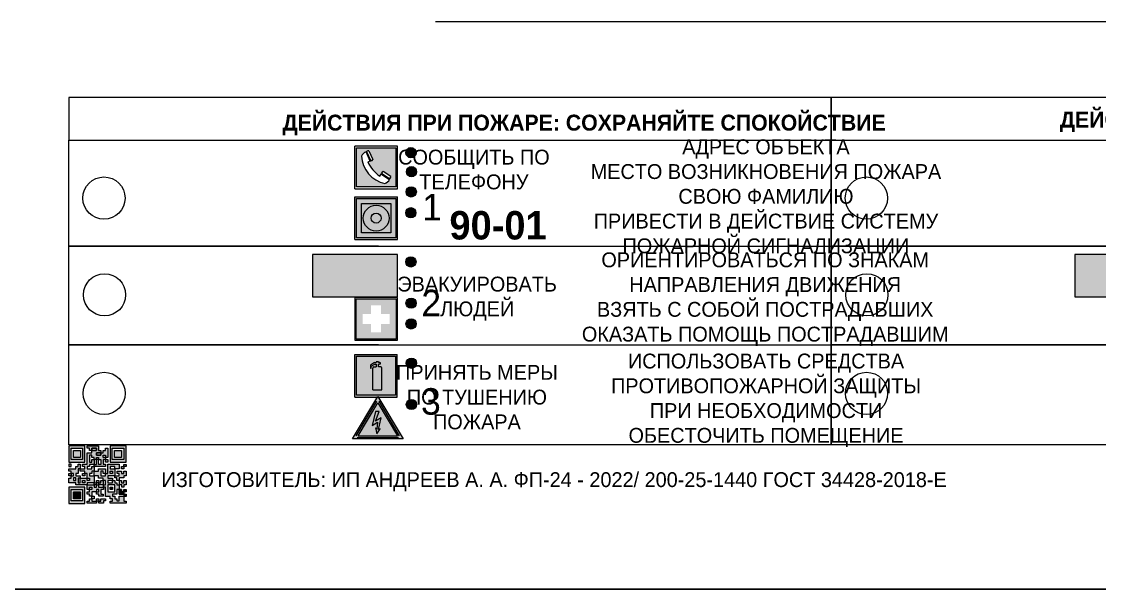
# Model space of a CAD drawing. Header units: millimetres. Extents: x 13810 to 67229, y 12374 to 21950.
# Drawn here: x 40355.2 to 40558.4, y 14549.1 to 14656.5 of the extents above; entities that cross this region are included whole.
import ezdxf

# ---------------------------------------------------------------- set-up
doc = ezdxf.new("R2010")
doc.units = ezdxf.units.MM
doc.styles.add('обычный', font='arial.ttf')

# ---------------------------------------------------------------- blocks, each defined once
blk = doc.blocks.new('A$C3E6D3DDE')
at = {"lineweight": 5}
h = blk.add_hatch(color=40, dxfattribs=at)
h.paths.add_polyline_path([(24.1, 1.45), (16.46, -11.35), (31.74, -11.35)])
h.paths.add_polyline_path([(24.09, -0.46), (30.03, -10.41), (18.14, -10.41)], flags=16)
h.paths.add_polyline_path([(24.54, -3.08), (23.41, -6.02), (25.13, -5.01), (24.33, -8.5), (24.82, -8.27), (23.79, -9.86), (23.4, -8.04), (23.8, -8.43), (24.04, -6.29), (22.39, -7.25), (23.44, -3.08)], flags=0)
h = blk.add_hatch(color=256, dxfattribs=at)
h.paths.add_polyline_path([(24.37, 0.03, 0.567511), (23.82, 0.03), (17.59, -10.4, 0.582454), (17.86, -10.88), (30.32, -10.88, 0.582149), (30.6, -10.4)])
h.paths.add_polyline_path([(24.09, -0.46), (18.14, -10.41), (30.03, -10.41)], flags=16)
h.paths.add_polyline_path([(24.54, -3.08), (23.41, -6.02), (25.13, -5.01), (24.33, -8.5), (24.82, -8.27), (23.79, -9.86), (23.4, -8.04), (23.8, -8.43), (24.04, -6.29), (22.39, -7.25), (23.44, -3.08)], flags=0)
h = blk.add_hatch(color=40, dxfattribs=at)
h.paths.add_polyline_path([(24.09, -0.46), (18.14, -10.41), (30.03, -10.41)])
h.paths.add_polyline_path([(24.82, -8.27), (23.79, -9.86), (23.4, -8.04), (23.8, -8.43), (24.04, -6.29), (22.39, -7.25), (23.44, -3.08), (24.54, -3.08), (23.41, -6.02), (25.13, -5.01), (24.33, -8.5)], flags=16)
at = {"color": 40, "lineweight": 5}
for p, q in [((16.46, -11.35), (24.1, 1.45)), ((24.1, 1.45), (31.74, -11.35))]:
    blk.add_line(p, q, dxfattribs=at)
at = {"lineweight": 5}
for p, q in [((17.59, -10.4), (23.82, 0.03)), ((24.37, 0.03), (30.6, -10.4)), ((18.14, -10.41), (24.09, -0.46)), ((23.44, -3.08), (22.39, -7.25)), ((23.41, -6.02), (24.54, -3.08)), ((24.54, -3.08), (23.44, -3.08)), ((24.09, -0.46), (30.03, -10.41)), ((22.39, -7.25), (24.04, -6.29)), ((25.13, -5.01), (23.41, -6.02)), ((24.04, -6.29), (23.8, -8.43)), ((24.33, -8.5), (25.13, -5.01)), ((23.8, -8.43), (23.4, -8.04)), ((23.4, -8.04), (23.79, -9.86)), ((23.79, -9.86), (24.82, -8.27)), ((24.82, -8.27), (24.33, -8.5)), ((17.86, -10.88), (30.32, -10.88)), ((18.14, -10.41), (30.03, -10.41))]:
    blk.add_line(p, q, dxfattribs=at)
at = {"color": 50, "lineweight": 5}
blk.add_line((31.74, -11.35), (16.46, -11.35), dxfattribs=at)
blk = doc.blocks.new('A$C456E1F9C')
at = {"lineweight": 5}
h = blk.add_hatch(color=242, dxfattribs=at)
h.paths.add_polyline_path([(0.51, -1.47), (0.51, -13.26), (12.29, -13.26), (12.29, -1.47)])
h.paths.add_polyline_path([(5.42, -4.95, -0.254479), (4.78, -5.4), (3.52, -2.53, -0.209735), (4.23, -2.4)], flags=16)
h.paths.add_polyline_path([(8.53, -8.6), (10.87, -10.17), (10.54, -10.76), (8.03, -9.13, -0.192251)], flags=16)
h.paths.add_polyline_path([(4.61, -5.49, 0.005518), (3.87, -5.72, 0.128647), (7.49, -10.01, 0.00809), (7.83, -9.33), (10.47, -10.97, -0.16736), (8.99, -12.25, -0.327862), (1.95, -3.95, -0.166952), (3.36, -2.62)], flags=16)
at = {"color": 242, "lineweight": 5}
for p, q in [((0, -13.77), (0, -0.97)), ((12.8, -0.97), (0, -0.97)), ((4.61, -5.49), (3.36, -2.62)), ((3.52, -2.53), (4.78, -5.4)), ((4.23, -2.4), (5.42, -4.95)), ((12.8, -13.77), (12.8, -0.97)), ((7.83, -9.33), (10.47, -10.97)), ((8.03, -9.13), (10.54, -10.76)), ((10.81, -10.12), (8.53, -8.6)), ((10.54, -10.76), (10.8, -10.3)), ((10.8, -10.3), (10.81, -10.12)), ((0, -13.77), (12.8, -13.77))]:
    blk.add_line(p, q, dxfattribs=at)
blk.add_lwpolyline([(0.51, -1.47), (12.29, -1.47), (12.29, -13.26), (0.51, -13.26)], close=True, dxfattribs=at)
for centre, radius, start, end in [((4.59, -5.34), 2.99, 114.2845, 152.1974), ((4.02, -3.27), 0.891, 76.3284, 123.7092), ((11.12, -3.31), 9.19, 183.9915, 256.6009), ((14.98, -39.1), 35.17, 107.1487, 108.4135), ((13.86, -0.94), 11.08, 205.5536, 234.8762), ((4.68, -4.59), 0.824, 276.9621, 334.0723), ((-13.31, 0.8), 23.44, 332.5487, 334.4027), ((8.94, -9.5), 0.989, 114.4092, 157.9388), ((7.87, -9.46), 3, 291.9291, 329.9329)]:
    blk.add_arc(centre, radius, start, end, dxfattribs=at)
blk = doc.blocks.new('A$C54414219')
at = {"true_color": 0xffffff}
h = blk.add_hatch(color=7, dxfattribs=at)
h.paths.add_polyline_path([(2.39, -9.45), (2.39, -18.3), (11.23, -18.3), (11.23, -9.45)], flags=0)
h.paths.add_polyline_path([(10.71, -13.87, -1), (2.92, -13.87, -1)], flags=0)
h.paths.add_polyline_path([(8.3, -13.87, -1), (5.33, -13.87, -1)], flags=0)
h.paths.add_polyline_path([(0.41, -7.47), (0.41, -20.27), (13.21, -20.27), (13.21, -7.47)])
h.paths.add_polyline_path([(0.92, -19.77), (12.71, -19.77), (12.71, -7.98), (0.92, -7.98)], flags=16)
h.paths.add_polyline_path([(11.23, -9.45), (11.23, -18.3), (2.39, -18.3), (2.39, -9.45)], flags=0)
at = {"lineweight": 5}
h = blk.add_hatch(color=242, dxfattribs=at)
h.paths.add_polyline_path([(12.71, -7.98), (0.92, -7.98), (0.92, -19.77), (12.71, -19.77)])
h.paths.add_polyline_path([(11.23, -18.3), (2.39, -18.3), (2.39, -9.45), (11.23, -9.45)], flags=16)
h.paths.add_polyline_path([(10.71, -13.87, -1), (2.92, -13.87, -1)], flags=0)
h.paths.add_polyline_path([(8.3, -13.87, -1), (5.33, -13.87, -1)], flags=0)
at = {"true_color": 0xffffff}
h = blk.add_hatch(color=7, dxfattribs=at)
h.paths.add_polyline_path([(2.39, -9.45), (2.39, -18.3), (11.23, -18.3), (11.23, -9.45)])
h.paths.add_polyline_path([(10.71, -13.87, -1), (2.92, -13.87, -1)], flags=16)
h.paths.add_polyline_path([(8.3, -13.87, -1), (5.33, -13.87, -1)], flags=0)
at = {"lineweight": 5}
h = blk.add_hatch(color=242, dxfattribs=at)
h.paths.add_polyline_path([(2.92, -13.87, 1), (10.71, -13.87, 1)])
h.paths.add_polyline_path([(8.3, -13.87, -1), (5.33, -13.87, -1)], flags=16)
at = {"color": 242, "lineweight": 5}
for p, q in [((0.41, -20.27), (0.41, -7.47)), ((0.41, -7.47), (13.21, -7.47)), ((0.41, -7.47), (13.21, -7.47)), ((13.21, -20.27), (13.21, -7.47)), ((0.41, -20.27), (13.21, -20.27))]:
    blk.add_line(p, q, dxfattribs=at)
for points in [[(0.92, -7.98), (12.71, -7.98), (12.71, -19.77), (0.92, -19.77)], [(2.39, -9.45), (11.23, -9.45), (11.23, -18.3), (2.39, -18.3)]]:
    blk.add_lwpolyline(points, close=True, dxfattribs=at)
for radius in [3.89, 1.49]:
    blk.add_circle((6.81, -13.87), radius, dxfattribs=at)
blk = doc.blocks.new('A$C32E8229D')
at = {"true_color": 0xffffff}
blk.add_hatch(color=7, dxfattribs=at).paths.add_polyline_path([(0, 0), (0, -8), (16, -8), (16, 0)])
h = blk.add_hatch(color=126)
h.paths.add_polyline_path([(0.2, -0.2), (15.8, -0.2), (15.8, -7.8), (0.2, -7.8)])
h.paths.add_polyline_path([(13.49, -2.05), (12.08, -2.05), (11.37, -2.63, 0.162397), (11.29, -2.84), (11.29, -3.63), (10.35, -3.63), (10.35, -4.05), (11.68, -4.05), (11.68, -3.48), (12.26, -4.28), (11.29, -5.1), (11.29, -6.78), (11.85, -6.78), (11.85, -5.44), (12.8, -4.64), (12.8, -5.94), (14.46, -5.94), (14.46, -5.39), (13.45, -5.39), (13.45, -3.97), (12.46, -2.59), (13.15, -2.59), (13.69, -3.34), (14.18, -3)], flags=16)
h.paths.add_polyline_path([(10.74, -1.82, 1), (11.8, -1.82, 1)], flags=16)
h.paths.add_polyline_path([(9.39, -3.59), (5.99, -3.59), (6.56, -3.03), (5.91, -3.03), (5.1, -3.83), (5.91, -4.64), (6.56, -4.64), (5.99, -4.09), (9.39, -4.09)], flags=16)
h.paths.add_polyline_path([(4.29, -1.08), (1.72, -1.08), (1.72, -6.6), (4.29, -6.6)], flags=16)
at = {"color": 126}
blk.add_lwpolyline([(16, -8), (0, -8), (0, 0), (16, 0)], close=True, dxfattribs=at)
blk = doc.blocks.new('A$C18900ED3')
h = blk.add_hatch(color=126)
h.paths.add_polyline_path([(-0.18, -0.18), (-7.02, -0.18), (-7.02, -7.02), (-0.18, -7.02)])
h.paths.add_polyline_path([(-5.89, -4.46), (-5.89, -2.77), (-4.46, -2.77), (-4.46, -1.31), (-2.77, -1.31), (-2.77, -2.77), (-1.33, -2.77), (-1.33, -4.46), (-2.77, -4.46), (-2.77, -5.89), (-4.46, -5.89), (-4.46, -4.46)], flags=16)
at = {"color": 126}
for p, q in [((-7.2, 0), (-7.2, -7.2)), ((0, 0), (-7.2, 0)), ((0, -7.2), (0, 0)), ((-7.02, -7.02), (-7.02, -0.18)), ((-7.02, -0.18), (-0.18, -0.18)), ((-0.18, -0.18), (-0.18, -7.02)), ((-7.2, -7.2), (0, -7.2)), ((-0.18, -7.02), (-7.02, -7.02))]:
    blk.add_line(p, q, dxfattribs=at)
blk = doc.blocks.new('A$C3AD82952')
at = {"true_color": 0xf5f5ff}
h = blk.add_hatch(color=7, dxfattribs=at)
h.dxf.hatch_style = 1
h.paths.add_polyline_path([(8.21, 8.73, 0.414214), (7.89, 9.05), (7.22, 9.05), (7.22, 9.92), (7.59, 9.92, 1), (7.57, 10.36), (7.22, 10.36), (7.22, 10.6), (6.43, 10.6), (6.43, 10.36), (6.01, 10.36), (4.74, 9.59), (4.74, 8.69), (4.98, 8.73), (4.98, 9.26), (6.12, 9.91), (6.43, 9.91), (6.43, 9.05), (5.76, 9.05, 0.414214), (5.44, 8.73), (5.44, 2.2), (8.21, 2.2)], flags=0)
h.paths.add_polyline_path([(12.8, 12.8), (0, 12.8), (0, 0), (12.8, 0)])
h.paths.add_polyline_path([(0.51, 12.29), (12.29, 12.29), (12.29, 0.51), (0.51, 0.51)], flags=16)
h.paths.add_polyline_path([(4.74, 9.59), (6.01, 10.36), (6.43, 10.36), (6.43, 10.6), (7.22, 10.6), (7.22, 10.36), (7.59, 10.36, -0.94586), (7.59, 9.92), (7.22, 9.92), (7.22, 9.05), (7.89, 9.05, -0.414214), (8.21, 8.73), (8.21, 2.2), (5.44, 2.2), (5.44, 8.73, -0.414214), (5.76, 9.05), (6.43, 9.05), (6.43, 9.91), (6.12, 9.91), (4.98, 9.26), (4.98, 8.73), (4.74, 8.69)], flags=0)
h = blk.add_hatch(color=242)
h.dxf.hatch_style = 1
h.paths.add_polyline_path([(12.29, 12.29), (0.51, 12.29), (0.51, 0.51), (12.29, 0.51)])
h.paths.add_polyline_path([(4.74, 8.69), (4.74, 9.59), (6.01, 10.36), (6.43, 10.36), (6.43, 10.6), (7.22, 10.6), (7.22, 10.36), (7.59, 10.36, -0.94586), (7.59, 9.92), (7.22, 9.92), (7.22, 9.05), (7.89, 9.05, -0.414214), (8.21, 8.73), (8.21, 2.2), (5.44, 2.2), (5.44, 8.73, -0.414214), (5.76, 9.05), (6.43, 9.05), (6.43, 9.91), (6.12, 9.91), (4.98, 9.26), (4.98, 8.73)], flags=16)
h = blk.add_hatch(color=7, dxfattribs=at)
h.dxf.hatch_style = 1
h.paths.add_polyline_path([(8.21, 8.73, 0.414214), (7.89, 9.05), (7.22, 9.05), (7.22, 9.92), (7.59, 9.92, 1), (7.57, 10.36), (7.22, 10.36), (7.22, 10.6), (6.43, 10.6), (6.43, 10.36), (6.01, 10.36), (4.74, 9.59), (4.74, 8.69), (4.98, 8.73), (4.98, 9.26), (6.12, 9.91), (6.43, 9.91), (6.43, 9.05), (5.76, 9.05, 0.414214), (5.44, 8.73), (5.44, 2.2), (8.21, 2.2)])
at = {"color": 242, "lineweight": 5}
for p, q in [((0, 0), (0, 12.8)), ((0, 12.8), (12.8, 12.8)), ((6.01, 10.36), (4.74, 9.59)), ((4.98, 9.26), (6.12, 9.91)), ((6.01, 10.36), (6.43, 10.36)), ((6.12, 9.91), (6.43, 9.91)), ((7.22, 10.6), (6.43, 10.6)), ((6.43, 10.6), (6.43, 10.36)), ((6.43, 9.91), (6.43, 9.05)), ((7.22, 10.36), (7.22, 10.6)), ((7.59, 10.36), (7.22, 10.36)), ((7.22, 9.05), (7.22, 9.92)), ((7.59, 9.92), (7.22, 9.92)), ((12.8, 0), (12.8, 12.8)), ((4.74, 9.59), (4.74, 8.69)), ((4.74, 8.69), (4.98, 8.73)), ((4.98, 8.73), (4.98, 9.26)), ((5.44, 2.2), (5.44, 8.73)), ((5.76, 9.05), (6.43, 9.05)), ((7.89, 9.05), (7.22, 9.05)), ((8.21, 2.2), (8.21, 8.73)), ((0, 0), (12.8, 0)), ((5.44, 2.2), (8.21, 2.2))]:
    blk.add_line(p, q, dxfattribs=at)
blk.add_lwpolyline([(0.51, 12.29), (12.29, 12.29), (12.29, 0.51), (0.51, 0.51)], close=True, dxfattribs=at)
for centre, radius, start, end in [((7.58, 10.14), 0.223, 273.1875, 86.8125), ((5.76, 8.73), 0.32, 90, 180), ((7.89, 8.73), 0.32, 0, 90)]:
    blk.add_arc(centre, radius, start, end, dxfattribs=at)
blk = doc.blocks.new('QR')
at = {"lineweight": 0}
h = blk.add_hatch(color=256, dxfattribs=at)
h.dxf.hatch_style = 1
h.paths.add_polyline_path([(9241.16, 2687.38), (9242.01, 2687.38), (9242.01, 2687.83), (9241.59, 2687.83), (9241.59, 2688.68), (9239.45, 2688.68), (9239.45, 2688.25), (9239.86, 2688.25), (9239.86, 2687.83), (9240.29, 2687.83), (9240.29, 2688.25), (9241.16, 2688.25), (9241.16, 2687.83), (9240.29, 2687.83), (9240.29, 2687.38), (9239.45, 2687.38), (9239.45, 2685.22), (9238.57, 2685.22), (9238.57, 2684.8), (9239.02, 2684.8), (9239.02, 2684.37), (9238.13, 2684.37), (9238.13, 2683.92), (9239.02, 2683.92), (9239.02, 2683.5), (9239.44, 2683.5), (9239.44, 2682.64), (9239.87, 2682.64), (9239.87, 2682.18), (9239.44, 2682.18), (9239.44, 2682.64), (9238.13, 2682.64), (9238.13, 2681.76), (9237.71, 2681.76), (9237.71, 2682.64), (9238.13, 2682.64), (9238.13, 2683.07), (9237.27, 2683.07), (9237.27, 2683.51), (9237.71, 2683.51), (9237.71, 2684.37), (9238.13, 2684.37), (9238.13, 2685.22), (9237.71, 2685.22), (9237.71, 2684.8), (9237.28, 2684.8), (9237.28, 2684.38), (9235.98, 2684.38), (9235.98, 2683.92), (9236.4, 2683.92), (9236.4, 2683.49), (9236.84, 2683.49), (9236.84, 2683.07), (9236.4, 2683.07), (9236.4, 2682.64), (9235.98, 2682.64), (9235.98, 2681.76), (9237.29, 2681.76), (9237.29, 2681.33), (9239.43, 2681.33), (9239.43, 2681.76), (9240.74, 2681.76), (9240.74, 2683.05), (9239.87, 2683.05), (9239.87, 2683.5), (9240.29, 2683.5), (9240.29, 2683.91), (9240.74, 2683.91), (9240.74, 2684.81), (9240.29, 2684.81), (9240.29, 2684.79), (9240.29, 2684.37), (9239.45, 2684.37), (9239.45, 2684.8), (9239.87, 2684.8), (9239.87, 2685.21), (9240.74, 2685.21), (9240.74, 2686.1), (9240.29, 2686.1), (9240.29, 2685.64), (9239.86, 2685.64), (9239.86, 2686.95), (9240.29, 2686.95), (9240.29, 2686.52), (9240.74, 2686.52), (9240.74, 2686.1), (9241.16, 2686.1), (9241.16, 2686.53), (9241.59, 2686.53), (9241.59, 2686.1), (9242.02, 2686.1), (9242.02, 2685.21), (9241.59, 2685.21), (9241.59, 2686.1), (9241.16, 2686.1), (9241.16, 2685.21), (9240.74, 2685.21), (9240.74, 2684.81), (9242.89, 2684.81), (9242.89, 2685.22), (9242.47, 2685.22), (9242.47, 2686.11), (9242.89, 2686.11), (9242.89, 2686.52), (9242.46, 2686.52), (9242.46, 2686.95), (9242.89, 2686.95), (9242.89, 2686.52), (9243.32, 2686.52), (9243.32, 2688.26), (9242.9, 2688.26), (9242.9, 2687.83), (9242.47, 2687.83), (9242.47, 2687.38), (9242.01, 2687.38), (9242.01, 2686.94), (9241.16, 2686.94)])
h.paths.add_polyline_path([(9239.02, 2682.18), (9239.02, 2681.76), (9238.54, 2681.76), (9238.54, 2682.18)], flags=16)
h.paths.add_polyline_path([(9237.27, 2682.65), (9237.27, 2682.19), (9236.83, 2682.19), (9236.83, 2682.65)], flags=16)
h = blk.add_hatch(color=256, dxfattribs=at)
h.dxf.hatch_style = 1
h.paths.add_polyline_path([(9238.15, 2687.83), (9236.83, 2687.83), (9236.83, 2686.52), (9238.15, 2686.52)], flags=0)
h.paths.add_polyline_path([(9239.01, 2685.65), (9239.01, 2688.68), (9235.98, 2688.68), (9235.98, 2685.65)])
h.paths.add_polyline_path([(9236.41, 2686.1), (9236.41, 2688.26), (9238.56, 2688.26), (9238.56, 2686.1)], flags=16)
h.paths.add_polyline_path([(9236.83, 2686.52), (9236.83, 2687.83), (9238.15, 2687.83), (9238.15, 2686.52)], flags=0)
h = blk.add_hatch(color=256, dxfattribs=at)
h.dxf.hatch_style = 1
h.paths.add_polyline_path([(9238.15, 2686.52), (9238.15, 2687.83), (9236.83, 2687.83), (9236.83, 2686.52)])
h.paths.add_polyline_path([(9245.91, 2686.52), (9245.91, 2687.83), (9244.59, 2687.83), (9244.59, 2686.52)], flags=0)
h.paths.add_polyline_path([(9246.77, 2685.65), (9246.77, 2688.68), (9243.74, 2688.68), (9243.74, 2685.65)])
h.paths.add_polyline_path([(9244.17, 2686.1), (9244.17, 2688.26), (9246.32, 2688.26), (9246.32, 2686.1)], flags=16)
h.paths.add_polyline_path([(9244.59, 2686.52), (9244.59, 2687.83), (9245.91, 2687.83), (9245.91, 2686.52)], flags=0)
h = blk.add_hatch(color=256, dxfattribs=at)
h.dxf.hatch_style = 1
h.paths.add_polyline_path([(9240.75, 2681.76), (9240.75, 2681.35), (9241.17, 2681.35), (9241.17, 2681.76)])
h.paths.add_polyline_path([(9241.6, 2682.18), (9241.17, 2682.18), (9241.17, 2681.76), (9241.6, 2681.76)])
h.paths.add_polyline_path([(9242.47, 2681.34), (9242.47, 2682.19), (9242.02, 2682.19), (9242.02, 2681.76), (9241.6, 2681.76), (9241.6, 2681.34)])
h.paths.add_polyline_path([(9239.87, 2678.3), (9239.44, 2678.3), (9239.44, 2677.89), (9241.17, 2677.89), (9241.17, 2678.3), (9240.28, 2678.3), (9240.28, 2678.73), (9239.87, 2678.73)])
h.paths.add_polyline_path([(9240.75, 2678.73), (9240.75, 2679.19), (9240.28, 2679.19), (9240.28, 2678.73)])
h.paths.add_polyline_path([(9241.6, 2678.73), (9241.17, 2678.73), (9241.17, 2678.3), (9241.6, 2678.3)])
h.paths.add_polyline_path([(9242.02, 2678.3), (9241.6, 2678.3), (9241.6, 2677.89), (9242.48, 2677.89), (9242.48, 2678.31), (9242.9, 2678.31), (9242.9, 2678.73), (9242.02, 2678.73)])
h.paths.add_polyline_path([(9246.36, 2684.37), (9246.36, 2684.79), (9245.93, 2684.79), (9245.93, 2684.37)])
h.paths.add_polyline_path([(9246.78, 2685.2), (9246.36, 2685.2), (9246.36, 2684.79), (9246.78, 2684.79)])
h.paths.add_polyline_path([(9245.91, 2687.83), (9244.59, 2687.83), (9244.59, 2686.52), (9245.91, 2686.52)])
h = blk.add_hatch(color=256, dxfattribs=at)
h.dxf.hatch_style = 1
h.paths.add_polyline_path([(9243.32, 2686.11), (9242.89, 2686.11), (9242.89, 2685.64), (9243.32, 2685.64)])
h.paths.add_polyline_path([(9239.02, 2683.07), (9239.02, 2683.5), (9238.56, 2683.5), (9238.56, 2683.07)])
h.paths.add_polyline_path([(9236.4, 2684.8), (9236.4, 2685.22), (9235.98, 2685.22), (9235.98, 2684.8)])
h.paths.add_polyline_path([(9236.4, 2683.07), (9236.4, 2683.49), (9235.98, 2683.49), (9235.98, 2683.07)])
h = blk.add_hatch(color=256, dxfattribs=at)
h.dxf.hatch_style = 1
h.paths.add_polyline_path([(9243.32, 2682.64), (9243.32, 2683.07), (9244.62, 2683.07), (9244.62, 2684.37), (9243.74, 2684.37), (9243.74, 2684.8), (9244.62, 2684.8), (9244.62, 2684.37), (9245.48, 2684.37), (9245.48, 2685.22), (9243.32, 2685.22), (9243.32, 2683.5), (9242.89, 2683.5), (9242.89, 2683.06), (9242.01, 2683.06), (9242.01, 2683.91), (9242.47, 2683.91), (9242.47, 2683.5), (9242.89, 2683.5), (9242.89, 2684.38), (9241.59, 2684.38), (9241.59, 2683.91), (9240.74, 2683.91), (9240.74, 2683.05), (9241.59, 2683.05), (9241.59, 2682.64), (9242.47, 2682.64), (9242.47, 2682.19), (9242.91, 2682.19), (9242.91, 2681.34), (9242.48, 2681.34), (9242.48, 2680.91), (9242.91, 2680.91), (9242.91, 2679.17), (9243.75, 2679.17), (9243.75, 2678.73), (9244.2, 2678.73), (9244.2, 2678.3), (9243.75, 2678.3), (9243.75, 2677.88), (9246.78, 2677.88), (9246.78, 2678.3), (9246.35, 2678.3), (9246.35, 2679.19), (9245.48, 2679.19), (9245.48, 2678.31), (9245.05, 2678.31), (9245.05, 2678.73), (9244.62, 2678.73), (9244.62, 2679.19), (9244.2, 2679.19), (9244.2, 2679.61), (9245.05, 2679.61), (9245.05, 2680.46), (9245.48, 2680.46), (9245.48, 2681.34), (9245.04, 2681.34), (9245.04, 2681.76), (9244.63, 2681.76), (9244.63, 2682.19), (9244.21, 2682.19), (9244.21, 2681.76), (9243.32, 2681.76), (9243.32, 2682.19), (9244.21, 2682.19), (9244.21, 2682.64)])
h.paths.add_polyline_path([(9243.75, 2683.49), (9243.75, 2683.92), (9244.21, 2683.92), (9244.21, 2683.49)], flags=16)
h.paths.add_polyline_path([(9243.32, 2681.34), (9244.63, 2681.34), (9244.63, 2680.04), (9243.32, 2680.04)], flags=16)
h.paths.add_polyline_path([(9243.76, 2680.89), (9244.18, 2680.89), (9244.18, 2680.48), (9243.76, 2680.48)], flags=0)
h = blk.add_hatch(color=256, dxfattribs=at)
h.dxf.hatch_style = 1
h.paths.add_polyline_path([(9246.36, 2683.07), (9246.78, 2683.07), (9246.78, 2683.92), (9246.36, 2683.92), (9246.36, 2683.49), (9245.92, 2683.49), (9245.92, 2683.92), (9245.06, 2683.92), (9245.06, 2683.49), (9245.48, 2683.49), (9245.48, 2683.07), (9244.62, 2683.07), (9244.62, 2682.65), (9245.05, 2682.65), (9245.05, 2682.18), (9245.48, 2682.18), (9245.48, 2682.65), (9246.36, 2682.65)])
h.paths.add_polyline_path([(9246.78, 2682.18), (9246.36, 2682.18), (9246.36, 2681.75), (9245.92, 2681.75), (9245.92, 2682.18), (9245.48, 2682.18), (9245.48, 2681.34), (9245.48, 2681.34), (9245.94, 2681.34), (9245.94, 2680.91), (9246.36, 2680.91), (9246.36, 2681.34), (9246.78, 2681.34)])
h = blk.add_hatch(color=256, dxfattribs=at)
h.dxf.hatch_style = 1
h.paths.add_polyline_path([(9242.02, 2680.46), (9242.48, 2680.46), (9242.48, 2680.91), (9241.58, 2680.91), (9241.58, 2681.35), (9241.17, 2681.35), (9241.17, 2680.91), (9240.75, 2680.91), (9240.75, 2681.33), (9239.43, 2681.33), (9239.43, 2680.46), (9239.86, 2680.46), (9239.86, 2680.92), (9240.3, 2680.92), (9240.3, 2680.46), (9239.86, 2680.46), (9239.86, 2680.04), (9239.44, 2680.04), (9239.44, 2679.62), (9239.86, 2679.62), (9239.86, 2679.19), (9240.29, 2679.19), (9240.29, 2680.03), (9241.18, 2680.03), (9241.18, 2680.47), (9241.6, 2680.47), (9241.6, 2680.03), (9241.18, 2680.03), (9241.18, 2679.61), (9241.6, 2679.61), (9241.6, 2679.19), (9242.47, 2679.19), (9242.47, 2679.6), (9242.02, 2679.6)])
h = blk.add_hatch(color=256, dxfattribs=at)
h.dxf.hatch_style = 1
h.paths.add_polyline_path([(9235.98, 2680.9), (9235.98, 2677.86), (9239.02, 2677.86), (9239.02, 2680.9)])
h.paths.add_polyline_path([(9238.57, 2680.48), (9238.57, 2678.32), (9236.41, 2678.32), (9236.41, 2680.48)], flags=16)
h.paths.add_polyline_path([(9238.15, 2680.05), (9238.15, 2678.74), (9236.83, 2678.74), (9236.83, 2680.05)], flags=0)
h = blk.add_hatch(color=256, dxfattribs=at)
h.dxf.hatch_style = 1
h.paths.add_polyline_path([(9238.15, 2680.05), (9236.83, 2680.05), (9236.83, 2678.74), (9238.15, 2678.74)])
h = blk.add_hatch(color=256, dxfattribs=at)
h.dxf.hatch_style = 1
h.paths.add_polyline_path([(9244.18, 2680.48), (9244.18, 2680.89), (9243.76, 2680.89), (9243.76, 2680.48)])
h = blk.add_hatch(color=256, dxfattribs=at)
h.dxf.hatch_style = 1
h.paths.add_polyline_path([(9245.93, 2680.04), (9245.93, 2680.46), (9245.48, 2680.46), (9245.48, 2679.62), (9246.35, 2679.62), (9246.35, 2680.04)])
h.paths.add_polyline_path([(9246.78, 2680.04), (9246.78, 2680.46), (9246.35, 2680.46), (9246.35, 2680.04)])
h.paths.add_polyline_path([(9246.78, 2679.18), (9246.78, 2679.62), (9246.35, 2679.62), (9246.35, 2679.18)])
for points in [[(9237.71, 2685.22), (9238.13, 2685.22), (9238.13, 2684.37), (9237.71, 2684.37), (9237.71, 2683.51), (9237.27, 2683.51), (9237.27, 2683.07), (9238.13, 2683.07), (9238.13, 2682.64), (9237.71, 2682.64), (9237.71, 2681.76), (9238.13, 2681.76), (9238.13, 2682.64), (9239.44, 2682.64), (9239.44, 2683.5), (9239.02, 2683.5), (9239.02, 2683.07), (9238.56, 2683.07), (9238.56, 2683.5), (9239.02, 2683.5), (9239.02, 2683.92), (9238.13, 2683.92), (9238.13, 2684.37), (9239.02, 2684.37), (9239.02, 2684.8), (9238.57, 2684.8), (9238.57, 2685.22), (9239.45, 2685.22), (9239.45, 2687.38), (9240.29, 2687.38), (9240.29, 2687.83), (9239.86, 2687.83), (9239.86, 2688.25), (9239.45, 2688.25), (9239.45, 2688.68), (9241.59, 2688.68), (9241.59, 2687.83), (9242.01, 2687.83), (9242.01, 2687.38), (9242.47, 2687.38), (9242.47, 2687.83), (9242.9, 2687.83), (9242.9, 2688.26), (9243.32, 2688.26), (9243.32, 2686.52), (9242.89, 2686.52), (9242.89, 2686.11), (9243.32, 2686.11), (9243.32, 2685.64), (9242.89, 2685.64), (9242.89, 2686.11), (9242.47, 2686.11), (9242.47, 2685.22), (9242.89, 2685.22), (9242.89, 2684.81), (9240.74, 2684.81), (9240.74, 2683.91), (9241.59, 2683.91), (9241.59, 2684.38), (9242.89, 2684.38), (9242.89, 2683.5), (9242.47, 2683.5), (9242.47, 2683.91), (9242.01, 2683.91), (9242.01, 2683.06), (9242.89, 2683.06), (9242.89, 2683.5), (9243.32, 2683.5), (9243.32, 2685.22), (9245.48, 2685.22), (9245.48, 2684.37), (9244.62, 2684.37), (9244.62, 2683.07), (9245.48, 2683.07), (9245.48, 2683.49), (9245.06, 2683.49), (9245.06, 2683.92), (9245.92, 2683.92), (9245.92, 2683.49), (9246.36, 2683.49), (9246.36, 2683.92), (9246.78, 2683.92), (9246.78, 2683.07), (9246.36, 2683.07), (9246.36, 2682.65), (9245.48, 2682.65), (9245.48, 2682.18), (9245.92, 2682.18), (9245.92, 2681.75), (9246.36, 2681.75), (9246.36, 2682.18), (9246.78, 2682.18), (9246.78, 2681.34), (9246.36, 2681.34), (9246.36, 2680.91), (9245.94, 2680.91), (9245.94, 2681.34), (9245.48, 2681.34), (9245.48, 2680.46), (9245.93, 2680.46), (9245.93, 2680.04), (9246.35, 2680.04), (9246.35, 2680.46), (9246.78, 2680.46), (9246.78, 2680.04), (9246.78, 2680.04), (9246.35, 2680.04), (9246.35, 2679.62), (9246.78, 2679.62), (9246.78, 2679.18), (9246.35, 2679.18), (9246.35, 2678.3), (9246.78, 2678.3), (9246.78, 2677.88), (9243.75, 2677.88), (9243.75, 2678.3), (9244.2, 2678.3), (9244.2, 2678.73), (9243.75, 2678.73), (9243.75, 2679.17), (9242.91, 2679.17), (9242.91, 2680.91), (9242.48, 2680.91), (9242.48, 2680.46), (9242.02, 2680.46), (9242.02, 2679.6), (9242.47, 2679.6), (9242.47, 2679.19), (9241.6, 2679.19), (9241.6, 2679.61), (9241.18, 2679.61), (9241.18, 2680.03), (9240.29, 2680.03), (9240.29, 2679.19), (9240.75, 2679.19), (9240.75, 2678.73), (9240.28, 2678.73), (9240.28, 2678.3), (9241.17, 2678.3), (9241.17, 2678.73), (9241.6, 2678.73), (9241.6, 2678.3), (9242.02, 2678.3), (9242.02, 2678.73), (9242.9, 2678.73), (9242.9, 2678.31), (9242.48, 2678.31), (9242.48, 2677.89), (9241.6, 2677.89), (9241.6, 2678.3), (9241.17, 2678.3), (9241.17, 2677.89), (9239.44, 2677.89), (9239.44, 2678.3), (9239.87, 2678.3), (9239.87, 2678.73), (9240.28, 2678.73), (9240.28, 2679.19), (9240.29, 2679.19), (9239.86, 2679.19), (9239.86, 2679.62), (9239.44, 2679.62), (9239.44, 2680.04), (9239.86, 2680.04), (9239.86, 2680.46), (9239.43, 2680.46), (9239.43, 2681.33), (9237.29, 2681.33), (9237.29, 2681.76), (9235.98, 2681.76), (9235.98, 2682.64), (9236.4, 2682.64), (9236.4, 2683.07), (9235.98, 2683.07), (9235.98, 2683.49), (9236.4, 2683.49), (9236.4, 2683.92), (9235.98, 2683.92), (9235.98, 2684.38), (9237.28, 2684.38), (9237.28, 2684.8), (9237.71, 2684.8), (9237.71, 2685.22), (9237.92, 2685.22)], [(9240.74, 2685.21), (9239.87, 2685.21), (9239.87, 2684.8), (9239.45, 2684.8), (9239.45, 2684.37), (9240.29, 2684.37), (9240.29, 2684.79), (9240.29, 2684.81), (9240.74, 2684.81), (9240.74, 2685.21), (9239.87, 2685.21)], [(9240.74, 2686.1), (9240.74, 2686.52), (9240.29, 2686.52), (9240.29, 2686.95), (9239.86, 2686.95), (9239.86, 2685.64), (9240.29, 2685.64), (9240.29, 2686.1), (9240.74, 2686.1), (9240.74, 2686.52)], [(9240.74, 2683.05), (9240.74, 2681.76), (9239.43, 2681.76), (9239.43, 2681.33), (9240.75, 2681.33), (9240.75, 2681.35), (9240.75, 2680.91), (9241.17, 2680.91), (9241.17, 2681.35), (9241.58, 2681.35), (9241.58, 2680.91), (9242.48, 2680.91), (9242.48, 2681.34), (9242.91, 2681.34), (9242.91, 2682.19), (9242.47, 2682.19), (9242.47, 2682.64), (9241.59, 2682.64), (9241.59, 2683.05), (9240.74, 2683.05)], [(9240.74, 2683.91), (9240.29, 2683.91), (9240.29, 2683.5), (9239.87, 2683.5), (9239.87, 2683.05), (9240.74, 2683.05), (9240.74, 2683.91)], [(9244.62, 2683.07), (9243.32, 2683.07), (9243.32, 2682.64), (9244.21, 2682.64), (9244.21, 2682.19), (9243.32, 2682.19), (9243.32, 2681.76), (9244.21, 2681.76), (9244.21, 2682.19), (9244.63, 2682.19), (9244.63, 2681.76), (9245.04, 2681.76), (9245.04, 2681.34), (9245.48, 2681.34)], [(9244.62, 2684.37), (9244.62, 2684.8), (9243.74, 2684.8), (9243.74, 2684.37), (9244.62, 2684.37)], [(9245.48, 2682.18), (9245.05, 2682.18), (9245.05, 2682.65), (9244.62, 2682.65), (9244.62, 2683.07)], [(9241.6, 2681.76), (9242.02, 2681.76), (9242.02, 2682.19), (9242.47, 2682.19), (9242.47, 2681.34), (9241.6, 2681.34), (9241.6, 2681.76)], [(9245.48, 2682.18), (9245.48, 2681.34)], [(9239.86, 2680.46), (9239.86, 2680.92), (9240.3, 2680.92), (9240.3, 2680.46), (9239.86, 2680.46)], [(9245.48, 2680.46), (9245.05, 2680.46), (9245.05, 2679.61), (9244.2, 2679.61), (9244.2, 2679.19), (9244.62, 2679.19), (9244.62, 2678.73), (9245.05, 2678.73), (9245.05, 2678.31), (9245.48, 2678.31), (9245.48, 2679.19), (9246.35, 2679.19), (9246.35, 2679.07)], [(9246.35, 2679.62), (9245.48, 2679.62), (9245.48, 2680.46)], [(9245.48, 2680.46), (9245.48, 2679.62), (9246.35, 2679.62), (9246.35, 2680.04), (9245.93, 2680.04), (9245.93, 2680.46), (9245.48, 2680.46), (9245.48, 2679.62)], [(9246.35, 2679.62), (9246.35, 2679.18)]]:
    blk.add_lwpolyline(points, dxfattribs=at)
for points in [[(9235.98, 2685.65), (9239.01, 2685.65), (9239.01, 2688.68), (9235.98, 2688.68)], [(9236.41, 2688.26), (9238.56, 2688.26), (9238.56, 2686.1), (9236.41, 2686.1)], [(9236.83, 2687.83), (9238.15, 2687.83), (9238.15, 2686.52), (9236.83, 2686.52)], [(9240.29, 2687.83), (9241.16, 2687.83), (9241.16, 2688.25), (9240.29, 2688.25)], [(9240.29, 2688.25), (9241.16, 2688.25), (9241.16, 2687.83), (9240.29, 2687.83)], [(9242.01, 2687.38), (9241.16, 2687.38), (9241.16, 2686.94), (9242.01, 2686.94)], [(9241.16, 2687.38), (9242.01, 2687.38), (9242.01, 2686.94), (9241.16, 2686.94)], [(9243.74, 2685.65), (9246.77, 2685.65), (9246.77, 2688.68), (9243.74, 2688.68)], [(9244.17, 2688.26), (9246.32, 2688.26), (9246.32, 2686.1), (9244.17, 2686.1)], [(9244.59, 2687.83), (9245.91, 2687.83), (9245.91, 2686.52), (9244.59, 2686.52)], [(9235.98, 2684.8), (9236.4, 2684.8), (9236.4, 2685.22), (9235.98, 2685.22)], [(9241.16, 2686.1), (9240.74, 2686.1), (9240.74, 2685.21), (9241.16, 2685.21)], [(9241.16, 2686.53), (9241.59, 2686.53), (9241.59, 2686.1), (9241.16, 2686.1)], [(9241.59, 2686.1), (9242.02, 2686.1), (9242.02, 2685.21), (9241.59, 2685.21)], [(9242.89, 2686.52), (9242.46, 2686.52), (9242.46, 2686.95), (9242.89, 2686.95)], [(9246.36, 2685.2), (9246.78, 2685.2), (9246.78, 2684.79), (9246.36, 2684.79)], [(9236.4, 2683.07), (9236.84, 2683.07), (9236.84, 2683.49), (9236.4, 2683.49)], [(9243.75, 2683.92), (9244.21, 2683.92), (9244.21, 2683.49), (9243.75, 2683.49)], [(9245.93, 2684.79), (9246.36, 2684.79), (9246.36, 2684.37), (9245.93, 2684.37)], [(9236.83, 2682.19), (9237.27, 2682.19), (9237.27, 2682.65), (9236.83, 2682.65)], [(9238.54, 2682.18), (9239.02, 2682.18), (9239.02, 2681.76), (9238.54, 2681.76)], [(9239.44, 2682.64), (9239.87, 2682.64), (9239.87, 2682.18), (9239.44, 2682.18)], [(9240.75, 2681.76), (9241.17, 2681.76), (9241.17, 2681.35), (9240.75, 2681.35)], [(9241.17, 2682.18), (9241.6, 2682.18), (9241.6, 2681.76), (9241.17, 2681.76)], [(9243.32, 2680.04), (9244.63, 2680.04), (9244.63, 2681.34), (9243.32, 2681.34)], [(9235.98, 2677.86), (9239.02, 2677.86), (9239.02, 2680.9), (9235.98, 2680.9)], [(9236.41, 2680.48), (9238.57, 2680.48), (9238.57, 2678.32), (9236.41, 2678.32)], [(9236.83, 2680.05), (9238.15, 2680.05), (9238.15, 2678.74), (9236.83, 2678.74)], [(9241.18, 2680.03), (9241.6, 2680.03), (9241.6, 2680.47), (9241.18, 2680.47)], [(9243.76, 2680.89), (9244.18, 2680.89), (9244.18, 2680.48), (9243.76, 2680.48)]]:
    blk.add_lwpolyline(points, close=True, dxfattribs=at)

msp = doc.modelspace()

# ---------------------------------------------------------------- hatches: boundary and pattern name
at = {"lineweight": 0}
h = msp.add_hatch(color=256, dxfattribs=at)
h.dxf.hatch_style = 1
h.paths.add_polyline_path([(40427.62, 14631.75, 1), (40429.55, 14631.75, 1)])
h = msp.add_hatch(color=256, dxfattribs=at)
h.dxf.hatch_style = 1
h.paths.add_polyline_path([(40427.72, 14628.17, 1), (40429.66, 14628.17, 1)])
h = msp.add_hatch(color=256, dxfattribs=at)
h.dxf.hatch_style = 1
h.paths.add_polyline_path([(40427.69, 14624.36, 1), (40429.62, 14624.36, 1)])
h = msp.add_hatch(color=256, dxfattribs=at)
h.dxf.hatch_style = 1
h.paths.add_polyline_path([(40427.6, 14620.43, 1), (40429.54, 14620.43, 1)])
h = msp.add_hatch(color=256, dxfattribs=at)
h.dxf.hatch_style = 1
h.paths.add_polyline_path([(40427.62, 14611.16, 1), (40429.55, 14611.16, 1)])
h = msp.add_hatch(color=256, dxfattribs=at)
h.dxf.hatch_style = 1
h.paths.add_polyline_path([(40427.66, 14603.38, 1), (40429.59, 14603.38, 1)])
h = msp.add_hatch(color=256, dxfattribs=at)
h.dxf.hatch_style = 1
h.paths.add_polyline_path([(40427.65, 14599.48, 1), (40429.58, 14599.48, 1)])
h = msp.add_hatch(color=256, dxfattribs=at)
h.dxf.hatch_style = 1
h.paths.add_polyline_path([(40427.71, 14592.06, 1), (40429.64, 14592.06, 1)])
h = msp.add_hatch(color=256, dxfattribs=at)
h.dxf.hatch_style = 1
h.paths.add_polyline_path([(40427.71, 14584.29, 1), (40429.64, 14584.29, 1)])

# ---------------------------------------------------------------- linework, layer by layer
at = {"color": 126, "lineweight": 0, "true_color": 0x008754}
for points in [[(40338.71, 14944.45), (40938.71, 14944.45), (40938.71, 14549.45), (40338.71, 14549.45)], [(40338.71, 14944.45), (40938.71, 14944.45), (40938.71, 14549.45), (40338.71, 14549.45)], [(40338.71, 14944.45), (40938.71, 14944.45), (40938.71, 14549.45), (40338.71, 14549.45)], [(40338.71, 14944.45), (40938.71, 14944.45), (40938.71, 14549.45), (40338.71, 14549.45)], [(40338.71, 14549.45), (40938.71, 14549.45), (40938.71, 14154.45), (40338.71, 14154.45)], [(40338.71, 14549.45), (40938.71, 14549.45), (40938.71, 14154.45), (40338.71, 14154.45)], [(40338.71, 14549.45), (40938.71, 14549.45), (40938.71, 14154.45), (40338.71, 14154.45)], [(40338.71, 14549.45), (40938.71, 14549.45), (40938.71, 14154.45), (40338.71, 14154.45)]]:
    msp.add_lwpolyline(points, close=True, dxfattribs=at)
at = {"lineweight": 0}
msp.add_lwpolyline([(40433.21, 14656.46), (40866.32, 14656.46)], dxfattribs=at)
for points in [[(40364.08, 14634.11), (40507.84, 14634.11), (40507.84, 14642.16), (40364.08, 14642.16)], [(40507.84, 14634.11), (40651.61, 14634.11), (40651.61, 14642.16), (40507.84, 14642.16)], [(40364.08, 14634.11), (40507.84, 14634.11), (40507.84, 14576.71), (40364.08, 14576.71)], [(40507.84, 14634.11), (40651.61, 14634.11), (40651.61, 14576.71), (40507.84, 14576.71)]]:
    msp.add_lwpolyline(points, close=True)
for points in [[(40422.49, 14614.11), (40364.08, 14614.11), (40507.84, 14614.11)], [(40566.26, 14614.11), (40507.84, 14614.11), (40651.61, 14614.11)], [(40422.49, 14595.54), (40364.08, 14595.54), (40507.84, 14595.54)], [(40566.26, 14595.54), (40507.84, 14595.54), (40651.61, 14595.54)]]:
    msp.add_lwpolyline(points)
for centre, radius in [((40428.59, 14631.75), 0.966), ((40428.69, 14628.17), 0.966), ((40370.7, 14623.19), 3.98), ((40514.47, 14623.19), 3.98), ((40428.65, 14624.36), 0.966), ((40428.57, 14620.43), 0.966), ((40428.58, 14611.16), 0.966), ((40370.8, 14604.96), 3.98), ((40514.56, 14604.96), 3.98), ((40428.62, 14603.38), 0.966), ((40428.61, 14599.48), 0.966), ((40428.67, 14592.06), 0.966), ((40370.73, 14586.38), 3.98), ((40514.5, 14586.38), 3.98), ((40428.68, 14584.29), 0.966)]:
    msp.add_circle(centre, radius)

# ---------------------------------------------------------------- block references
for name, p, xscale, yscale, zscale in [('A$C456E1F9C', (40418.03, 14633.57), 0.625, 0.625, 0.625), ('A$C54414219', (40417.77, 14628.08), 0.625, 0.625, 0.625), ('A$C18900ED3', (40426.03, 14604.43), 1.111111111007631, 1.111111111007631, 1.111111111007631), ('A$C3AD82952', (40417.98, 14585.7), 0.625, 0.625, 0.625), ('A$C3E6D3DDE', (40407.27, 14584.89), 0.625, 0.625, 0.625)]:
    msp.add_blockref(name, p, dxfattribs=dict(xscale=xscale, yscale=yscale, zscale=zscale))
at = {"xscale": -1}
for p in [(40426.03, 14612.58), (40569.8, 14612.58)]:
    msp.add_blockref('A$C32E8229D', p, dxfattribs=at)
at = {"color": 22, "lineweight": 100, "true_color": 0xbb1e10}
msp.add_blockref('QR', (31128.1, 11887.79), dxfattribs=at)

# ---------------------------------------------------------------- texts
at = {"lineweight": 0, "attachment_point": 5, "style": 'обычный'}
for s, insert, char_height, width in [('{\\fProxima Nova Rg|b1|i0|c204|p2;ДЕЙСТВИЯ ПРИ ПОЖАРЕ: СОХРАНЯЙТЕ СПОКОЙСТВИЕ\\H1.6644x; }', (40461.24, 14636.98), 3, 175.1736), ('{\\fProxima Nova Rg|b1|i0|c204|p2;ДЕЙСТВИЯ ПРИ АВАРИИ: СОХРАНЯЙТЕ СПОКОЙСТВИЕ\\H1.6644x; }', (40607.45, 14637.56), 3, 175.1736), ('\\pi-8.4,l8.4,t8.4;{\\fProxima Nova Rg|b0|i0|c204|p2;АДРЕС ОБЪЕКТА\\PМЕСТО ВОЗНИКНОВЕНИЯ ПОЖАРА \\PСВОЮ ФАМИЛИЮ\\PПРИВЕСТИ В ДЕЙСТВИЕ СИСТЕМУ \\PПОЖАРНОЙ СИГНАЛИЗАЦИИ}', (40495.53, 14623.12), 2.8, 126.6484), ('{\\fProxima Nova Rg|b0|i0|c204|p2;СООБЩИТЬ ПО \\PТЕЛЕФОНУ}', (40440.46, 14628.56), 2.8, 126.6484), ('{\\fProxima Nova Rg|b0|i0|c204|p2;1\\H1.1667x; }', (40432.56, 14621.49), 5, 126.6484), ('{\\fProxima Nova Rg|b1|i0|c204|p2;\\H1.0714x;90-01\\fProxima Nova Rg|b0|i0|c204|p2;\\H0.93331x; \\H1.3449x; }', (40445.01, 14618.03), 5, 126.6484), ('\\pi-8.4,l8.4,t8.4;{\\fProxima Nova Rg|b0|i0|c204|p2;ОРИЕНТИРОВАТЬСЯ ПО ЗНАКАМ \\PНАПРАВЛЕНИЯ ДВИЖЕНИЯ\\PВЗЯТЬ С СОБОЙ ПОСТРАДАВШИХ\\PОКАЗАТЬ ПОМОЩЬ ПОСТРАДАВШИМ}', (40495.39, 14604.15), 2.8, 126.6484), ('{\\fProxima Nova Rg|b0|i0|c204|p2;ЭВАКУИРОВАТЬ \\PЛЮДЕЙ}', (40441.07, 14604.24), 2.8, 126.6484), ('{\\fProxima Nova Rg|b0|i0|c204|p2;2\\H1.1967x; }', (40432.41, 14603.41), 5, 126.6484), ('\\pi-8.4,l8.4,t8.4;{\\fProxima Nova Rg|b0|i0|c204|p2;ИСПОЛЬЗОВАТЬ СРЕДСТВА \\PПРОТИВОПОЖАРНОЙ ЗАЩИТЫ \\PПРИ НЕОБХОДИМОСТИ \\PОБЕСТОЧИТЬ ПОМЕЩЕНИЕ}', (40495.55, 14585.07), 2.8, 126.6484), ('{\\fProxima Nova Rg|b0|i0|c204|p2;ПРИНЯТЬ МЕРЫ \\PПО ТУШЕНИЮ \\PПОЖАРА}', (40441.03, 14585.66), 2.8, 126.6484), ('{\\fProxima Nova Rg|b0|i0|c204|p2;3\\H1.1967x; }', (40432.35, 14584.83), 5, 126.6484), ('\\pi-8.4,l8.4,t8.4;{\\fProxima Nova Rg|b0|i0|c204|p2;ИЗГОТОВИТЕЛЬ: ИП АНДРЕЕВ А. А.\\fProxima Nova Rg|b0|i0|c0|p2; \\fProxima Nova Rg|b0|i0|c204|p2;ФП-24 - 2022/ 200-25-1440 ГОСТ 34428-2018-Е\\H1.2266x; }', (40455.59, 14569.72), 2.8, 191.3484)]:
    msp.add_mtext(s, dxfattribs=dict(at, insert=insert, char_height=char_height, width=width))

doc.saveas('drawing.dxf')
